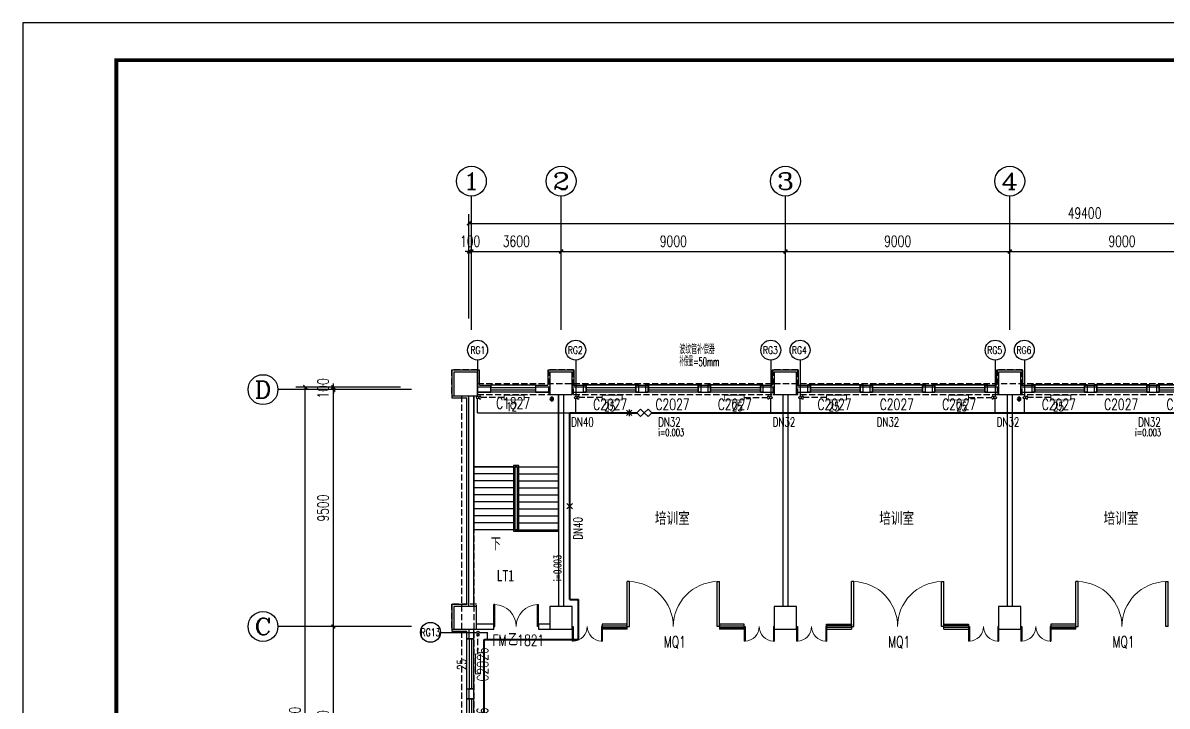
# Model space of a CAD drawing. Extents: x -37230 to 424755, y -141014 to 127947.
# Drawn here: x 240070 to 285978, y 31874 to 59273 of the extents above; entities that cross this region are included whole.
import ezdxf
from ezdxf.enums import TextEntityAlignment as Align

# ---------------------------------------------------------------- set-up
doc = ezdxf.new("R2010")
doc.units = 0
doc.header["$LTSCALE"] = 1000
doc.header["$MEASUREMENT"] = 0
doc.linetypes.add('DASH', pattern=[0.35, 0.25, -0.1])
for name, color, linetype in [('AXIS', 3, 'Continuous'), ('AXIS_TEXT', 7, 'Continuous'), ('COLUMN', 8, 'Continuous'), ('DIM-暖供水', 3, 'Continuous'), ('DIM_SYMB', 3, 'Continuous'), ('PIPE-暖供支管', 4, 'Continuous'), ('PIPE-暖回支管', 4, 'DASH'), ('S_GROUND(给排水)', 143, 'Continuous'), ('S_SURFACE(面层)', 62, 'Continuous'), ('SURFACE', 5, 'Continuous'), ('TH-散热器', 4, 'Continuous'), ('TH_TEXT', 7, 'Continuous'), ('TWT_TITLE', 7, 'Continuous'), ('VALVE-暖供水', 7, 'Continuous'), ('WINDOW_TEXT', 8, 'Continuous'), ('暖通底图', 8, 'Continuous'), ('设备以及附件层', 7, 'Continuous')]:
    doc.layers.add(name, color=color, linetype=linetype)
doc.layers.add('PIPE-暖供水', color=1, linetype='Continuous', lineweight=40)
doc.styles.add('-宋体', font='', dxfattribs={"width": 0.75})
doc.styles.add('_TCH_AXIS', font='COMPLEX', dxfattribs={"bigfont": 'GBCBIG'})
doc.styles.add('_TCH_DIM', font='SIMPLEX', dxfattribs={"bigfont": 'GBCBIG'})
doc.styles.add('_TCH_DIM_T3', font='SIMPLEX', dxfattribs={"width": 0.705882, "bigfont": 'GBCBIG'})
doc.styles.add('_TCH_WINDOW', font='SIMPLEX', dxfattribs={"height": 3.5, "bigfont": 'GBCBIG'})
doc.styles.add('_THVAC_DIM', font='SIMPLEX', dxfattribs={"width": 0.8, "height": 3.5, "bigfont": 'HZTXT'})
doc.styles.add('_THVAC_SERIAL', font='COMPLEX', dxfattribs={"width": 0.8, "height": 3.5, "bigfont": 'HZTXT'})
doc.styles.add('COMPLEX', font='COMPLEX')
doc.styles.add('DIM_FONT', font='SIMPLEX', dxfattribs={"width": 0.7, "bigfont": 'GBCBIG'})
doc.styles.get('-宋体').set_extended_font_data('SimSun')
doc.dimstyles.new('_TCH_ARCH&&150', dxfattribs={"dimscale": 1.5, "dimtxt": 350, "dimasz": 100, "dimexe": 250, "dimexo": 300, "dimgap": 100, "dimtad": 1, "dimdec": 0, "dimzin": 0, "dimdsep": 46, "dimtxsty": 'DIM_FONT', "dimblk": 'ARCHTICK', "dimcen": 0.09, "dimclrt": 7, "dimazin": 2, "dimtfac": 1, "dimtdec": 0, "dimtix": 1, "dimtmove": 2, "dimatfit": 3, "dimfxl": 0, "dimtolj": 1, "dimtzin": 0, "dimarcsym": 0})

# ---------------------------------------------------------------- blocks, each defined once
blk = doc.blocks.new('DSAAAAAAAAAAAHHHHHHHHHHDSAAAAAACCE')
at = {"layer": 'S_SURFACE(面层)', "linetype": 'DASH'}
for p, q in [((67441, 162939), (66391, 162939)), ((66391, 162939), (66391, 161889)), ((67441, 161889), (67441, 162939)), ((71291, 162939), (70291, 162939)), ((70291, 162939), (70291, 161939)), ((71291, 161939), (71291, 162939)), ((80291, 162939), (79291, 162939)), ((79291, 162939), (79291, 161939)), ((80291, 161939), (80291, 162939)), ((89291, 162939), (88291, 162939)), ((88291, 162939), (88291, 161939)), ((89291, 161939), (89291, 162939)), ((66391, 161889), (67441, 161889)), ((70291, 161939), (71291, 161939)), ((79291, 161939), (80291, 161939)), ((88291, 161939), (89291, 161939)), ((67391, 153539), (66391, 153539)), ((66391, 153539), (66391, 152539)), ((67391, 152539), (67391, 153539)), ((66391, 152539), (67391, 152539))]:
    blk.add_line(p, q, dxfattribs=at)
blk = doc.blocks.new('geipaishuiguan')
at = {"layer": 'S_GROUND(给排水)'}
for p, q in [((-50313, 82116), (-50313, 81971)), ((-50275, 82043), (-50313, 82043)), ((-50275, 82116), (-50275, 81971))]:
    blk.add_line(p, q, dxfattribs=at)
for radius in [75, 50]:
    blk.add_circle((-50294, 82043), radius, dxfattribs=at)
blk = doc.blocks.new('gouzaozhuyi')
at = {"layer": 'COLUMN'}
blk.add_lwpolyline([(-113223, -21566), (-113223, -21866), (-113323, -21866), (-113323, -21566), (-113223, -21566)], dxfattribs=at)
blk = doc.blocks.new('_ArchTick')
at = {"color": 0, "linetype": 'ByBlock', "const_width": 0.4}
blk.add_lwpolyline([(-0.5, -0.5), (0.5, 0.5)], dxfattribs=at)
blk = doc.blocks.new('*D68')
at = {"layer": 'AXIS', "color": 0, "lineweight": -2}
for p, q in [((64341, 44665), (61278, 44665)), ((64341, 44565), (61278, 44565)), ((61653, 44665), (61653, 44815)), ((61653, 44565), (61653, 44665)), ((61653, 44565), (61653, 44415))]:
    blk.add_line(p, q, dxfattribs=at)
at = {"layer": 'Defpoints', "color": 0}
for p in [(61653, 44665), (64791, 44665), (64791, 44565)]:
    blk.add_point(p, dxfattribs=at)
at = {"layer": 'AXIS', "color": 0, "lineweight": -2, "xscale": 150, "yscale": 150, "zscale": 150}
for p, rotation in [((61653, 44665), 270), ((61653, 44565), 90)]:
    blk.add_blockref('_ArchTick', p, dxfattribs=dict(at, rotation=rotation))
at = {"layer": 'AXIS', "color": 7, "insert": (61240, 44615), "char_height": 446.2, "attachment_point": 5, "rotation": 90, "style": '_TCH_DIM_T3'}
blk.add_mtext('\\A1;100', dxfattribs=at)
blk = doc.blocks.new('*D69')
at = {"layer": 'AXIS', "color": 0, "lineweight": -2}
for p, q in [((64341, 44565), (61278, 44565)), ((61653, 35065), (61653, 44565)), ((64341, 35065), (61278, 35065))]:
    blk.add_line(p, q, dxfattribs=at)
at = {"layer": 'Defpoints', "color": 0}
for p in [(61653, 44565), (64791, 44565), (64791, 35065)]:
    blk.add_point(p, dxfattribs=at)
at = {"layer": 'AXIS', "color": 0, "lineweight": -2, "xscale": 150, "yscale": 150, "zscale": 150}
for p, rotation in [((61653, 44565), 90), ((61653, 35065), 270)]:
    blk.add_blockref('_ArchTick', p, dxfattribs=dict(at, rotation=rotation))
at = {"layer": 'AXIS', "color": 7, "insert": (61240, 39815), "char_height": 446.2, "attachment_point": 5, "rotation": 90, "style": '_TCH_DIM_T3'}
blk.add_mtext('\\A1;9500', dxfattribs=at)
blk = doc.blocks.new('*D70')
at = {"layer": 'AXIS', "color": 0, "lineweight": -2}
for p, q in [((64341, 35065), (61278, 35065)), ((61653, 27265), (61653, 35065)), ((64341, 27265), (61278, 27265))]:
    blk.add_line(p, q, dxfattribs=at)
at = {"layer": 'Defpoints', "color": 0}
for p in [(61653, 35065), (64791, 35065), (64791, 27265)]:
    blk.add_point(p, dxfattribs=at)
at = {"layer": 'AXIS', "color": 0, "lineweight": -2, "xscale": 150, "yscale": 150, "zscale": 150}
for p, rotation in [((61653, 35065), 90), ((61653, 27265), 270)]:
    blk.add_blockref('_ArchTick', p, dxfattribs=dict(at, rotation=rotation))
at = {"layer": 'AXIS', "color": 7, "insert": (61240, 31165), "char_height": 446.2, "attachment_point": 5, "rotation": 90, "style": '_TCH_DIM_T3'}
blk.add_mtext('\\A1;7800', dxfattribs=at)
blk = doc.blocks.new('*D73')
at = {"layer": 'AXIS', "color": 0, "lineweight": -2}
for p, q in [((64341, 44665), (60149, 44665)), ((60524, 17665), (60524, 44665)), ((64341, 17665), (60149, 17665))]:
    blk.add_line(p, q, dxfattribs=at)
at = {"layer": 'Defpoints', "color": 0}
for p in [(60524, 44665), (64791, 44665), (64791, 17665)]:
    blk.add_point(p, dxfattribs=at)
at = {"layer": 'AXIS', "color": 0, "lineweight": -2, "xscale": 150, "yscale": 150, "zscale": 150}
for p, rotation in [((60524, 44665), 90), ((60524, 17665), 270)]:
    blk.add_blockref('_ArchTick', p, dxfattribs=dict(at, rotation=rotation))
at = {"layer": 'AXIS', "color": 7, "insert": (60111, 31165), "char_height": 446.2, "attachment_point": 5, "rotation": 90, "style": '_TCH_DIM_T3'}
blk.add_mtext('\\A1;27000', dxfattribs=at)
blk = doc.blocks.new('*D84')
at = {"layer": 'AXIS', "color": 0, "lineweight": -2}
for p, q in [((67091, 50104), (66941, 50104)), ((67091, 47415), (67091, 50479)), ((67091, 50104), (67191, 50104)), ((67191, 47415), (67191, 50479)), ((67191, 50104), (67341, 50104))]:
    blk.add_line(p, q, dxfattribs=at)
at = {"layer": 'Defpoints', "color": 0}
for p in [(67191, 50104), (67091, 46965), (67191, 46965)]:
    blk.add_point(p, dxfattribs=at)
at = {"layer": 'AXIS', "color": 0, "lineweight": -2, "xscale": 150, "yscale": 150, "zscale": 150}
blk.add_blockref('_ArchTick', (67091, 50104), dxfattribs=at)
at = {"layer": 'AXIS', "color": 0, "lineweight": -2, "xscale": 150, "yscale": 150, "zscale": 150, "rotation": 180}
blk.add_blockref('_ArchTick', (67191, 50104), dxfattribs=at)
at = {"layer": 'AXIS', "color": 7, "insert": (67141, 50516), "char_height": 446.2, "attachment_point": 5, "style": '_TCH_DIM_T3'}
blk.add_mtext('\\A1;100', dxfattribs=at)
blk = doc.blocks.new('*D85')
at = {"layer": 'AXIS', "color": 0, "lineweight": -2}
for p, q in [((67191, 47415), (67191, 50479)), ((67191, 50104), (70791, 50104)), ((70791, 47415), (70791, 50479))]:
    blk.add_line(p, q, dxfattribs=at)
at = {"layer": 'Defpoints', "color": 0}
for p in [(70791, 50104), (67191, 46965), (70791, 46965)]:
    blk.add_point(p, dxfattribs=at)
at = {"layer": 'AXIS', "color": 0, "lineweight": -2, "xscale": 150, "yscale": 150, "zscale": 150, "rotation": 180}
blk.add_blockref('_ArchTick', (67191, 50104), dxfattribs=at)
at = {"layer": 'AXIS', "color": 0, "lineweight": -2, "xscale": 150, "yscale": 150, "zscale": 150}
blk.add_blockref('_ArchTick', (70791, 50104), dxfattribs=at)
at = {"layer": 'AXIS', "color": 7, "insert": (68991, 50516), "char_height": 446.2, "attachment_point": 5, "style": '_TCH_DIM_T3'}
blk.add_mtext('\\A1;3600', dxfattribs=at)
blk = doc.blocks.new('*D86')
at = {"layer": 'AXIS', "color": 0, "lineweight": -2}
for p, q in [((70791, 47415), (70791, 50479)), ((70791, 50104), (79791, 50104)), ((79791, 47415), (79791, 50479))]:
    blk.add_line(p, q, dxfattribs=at)
at = {"layer": 'Defpoints', "color": 0}
for p in [(79791, 50104), (70791, 46965), (79791, 46965)]:
    blk.add_point(p, dxfattribs=at)
at = {"layer": 'AXIS', "color": 0, "lineweight": -2, "xscale": 150, "yscale": 150, "zscale": 150, "rotation": 180}
blk.add_blockref('_ArchTick', (70791, 50104), dxfattribs=at)
at = {"layer": 'AXIS', "color": 0, "lineweight": -2, "xscale": 150, "yscale": 150, "zscale": 150}
blk.add_blockref('_ArchTick', (79791, 50104), dxfattribs=at)
at = {"layer": 'AXIS', "color": 7, "insert": (75291, 50516), "char_height": 446.2, "attachment_point": 5, "style": '_TCH_DIM_T3'}
blk.add_mtext('\\A1;9000', dxfattribs=at)
blk = doc.blocks.new('*D87')
at = {"layer": 'AXIS', "color": 0, "lineweight": -2}
for p, q in [((79791, 47415), (79791, 50479)), ((79791, 50104), (88791, 50104)), ((88791, 47415), (88791, 50479))]:
    blk.add_line(p, q, dxfattribs=at)
at = {"layer": 'Defpoints', "color": 0}
for p in [(88791, 50104), (79791, 46965), (88791, 46965)]:
    blk.add_point(p, dxfattribs=at)
at = {"layer": 'AXIS', "color": 0, "lineweight": -2, "xscale": 150, "yscale": 150, "zscale": 150, "rotation": 180}
blk.add_blockref('_ArchTick', (79791, 50104), dxfattribs=at)
at = {"layer": 'AXIS', "color": 0, "lineweight": -2, "xscale": 150, "yscale": 150, "zscale": 150}
blk.add_blockref('_ArchTick', (88791, 50104), dxfattribs=at)
at = {"layer": 'AXIS', "color": 7, "insert": (84291, 50516), "char_height": 446.2, "attachment_point": 5, "style": '_TCH_DIM_T3'}
blk.add_mtext('\\A1;9000', dxfattribs=at)
blk = doc.blocks.new('*D88')
at = {"layer": 'AXIS', "color": 0, "lineweight": -2}
for p, q in [((88791, 47415), (88791, 50479)), ((88791, 50104), (97791, 50104)), ((97791, 47415), (97791, 50479))]:
    blk.add_line(p, q, dxfattribs=at)
at = {"layer": 'Defpoints', "color": 0}
for p in [(97791, 50104), (88791, 46965), (97791, 46965)]:
    blk.add_point(p, dxfattribs=at)
at = {"layer": 'AXIS', "color": 0, "lineweight": -2, "xscale": 150, "yscale": 150, "zscale": 150, "rotation": 180}
blk.add_blockref('_ArchTick', (88791, 50104), dxfattribs=at)
at = {"layer": 'AXIS', "color": 0, "lineweight": -2, "xscale": 150, "yscale": 150, "zscale": 150}
blk.add_blockref('_ArchTick', (97791, 50104), dxfattribs=at)
at = {"layer": 'AXIS', "color": 7, "insert": (93291, 50516), "char_height": 446.2, "attachment_point": 5, "style": '_TCH_DIM_T3'}
blk.add_mtext('\\A1;9000', dxfattribs=at)
blk = doc.blocks.new('*D93')
at = {"layer": 'AXIS', "color": 0, "lineweight": -2}
for p, q in [((67091, 47415), (67091, 51608)), ((116491, 47415), (116491, 51608)), ((67091, 51233), (116491, 51233))]:
    blk.add_line(p, q, dxfattribs=at)
at = {"layer": 'Defpoints', "color": 0}
for p in [(116491, 51233), (67091, 46965), (116491, 46965)]:
    blk.add_point(p, dxfattribs=at)
at = {"layer": 'AXIS', "color": 0, "lineweight": -2, "xscale": 150, "yscale": 150, "zscale": 150, "rotation": 180}
blk.add_blockref('_ArchTick', (67091, 51233), dxfattribs=at)
at = {"layer": 'AXIS', "color": 0, "lineweight": -2, "xscale": 150, "yscale": 150, "zscale": 150}
blk.add_blockref('_ArchTick', (116491, 51233), dxfattribs=at)
at = {"layer": 'AXIS', "color": 7, "insert": (91791, 51645), "char_height": 446.2, "attachment_point": 5, "style": '_TCH_DIM_T3'}
blk.add_mtext('\\A1;49400', dxfattribs=at)
blk = doc.blocks.new('我')
at = {"layer": 'TWT_TITLE'}
blk.add_lwpolyline([(-144001, -68537), (-54901, -68537), (-54901, -5537), (-144001, -5537)], close=True, dxfattribs=at)
at = {"layer": 'TWT_TITLE', "const_width": 150}
blk.add_lwpolyline([(-140251, -67037), (-56401, -67037), (-56401, -7037), (-140251, -7037)], close=True, dxfattribs=at)
blk = doc.blocks.new('_AXISO')
blk.add_circle((0, 0), 0.5)
at = {"layer": 'AXIS_TEXT', "style": 'COMPLEX', "width": 1.041667}
blk.add_attdef('A', text='', height=0.56, dxfattribs=at).set_placement((-0.25, -0.28), (0.25, -0.28), align=Align.FIT)
blk = doc.blocks.new('$DorLib2D$00000002')
for p, q in [((-0.5, 0), (-0.5, 0.4875)), ((-0.475, 0.4875), (-0.5, 0.4875)), ((-0.475, 0), (-0.475, 0.4875)), ((0.475, 0), (0.475, 0.4875)), ((0.475, 0.4875), (0.5, 0.4875)), ((0.5, 0), (0.5, 0.4875)), ((-0.5, 0), (-0.475, 0)), ((0.5, 0), (0.475, 0))]:
    blk.add_line(p, q)
at = {"lineweight": 13}
for centre, start, end in [((-0.4875, 0), 0, 88.53072), ((0.4875, 0), 91.46928, 180)]:
    blk.add_arc(centre, 0.4875, start, end, dxfattribs=at)
blk = doc.blocks.new('$WINLIB2D$00000001')
at = {"color": 0}
for points in [[(-0.5, 0.5), (-0.5, -0.5)], [(-0.5, 0.5), (0.5, 0.5)], [(0.5, -0.5), (0.5, 0.5)], [(0.5, 0.167), (-0.5, 0.167)], [(0.5, -0.167), (-0.5, -0.167)], [(-0.5, -0.5), (0.5, -0.5)]]:
    blk.add_lwpolyline(points, dxfattribs=at)
blk = doc.blocks.new('_FZH')
blk.add_lwpolyline([(-0.5, -0.5), (0.5, -0.5), (0.5, 0.5), (-0.5, 0.5)], close=True)
blk = doc.blocks.new('$VALVE$00000780')
at = {"layer": '设备以及附件层'}
for points in [[(-37, -37), (37, 37)], [(37, -37), (-37, 37)], [(0, 45), (0, -45)]]:
    blk.add_lwpolyline(points, dxfattribs=at)
blk = doc.blocks.new('$VALVE$00000440')
for points in [[(-75, -75), (0, 0), (-75, 75), (-150, 0)], [(75, -75), (150, 0), (75, 75), (0, 0)]]:
    blk.add_lwpolyline(points, close=True)
for p in [(-150, 0), (150, 0)]:
    blk.add_point(p)
blk = doc.blocks.new('i')
at = {"layer": 'AXIS'}
for p1, p2, distance, picture, middle in [((67091.4, 46965.2), (116491.4, 46965.2), 4267.7, '*D93', (91791.4, 51645.4)), ((67091.4, 46965.2), (67191.4, 46965.2), 3138.6, '*D84', (67141.4, 50516.3)), ((67191.4, 46965.2), (70791.4, 46965.2), 3138.6, '*D85', (68991.4, 50516.3)), ((70791.4, 46965.2), (79791.4, 46965.2), 3138.6, '*D86', (75291.4, 50516.3)), ((79791.4, 46965.2), (88791.4, 46965.2), 3138.6, '*D87', (84291.4, 50516.3)), ((88791.4, 46965.2), (97791.4, 46965.2), 3138.6, '*D88', (93291.4, 50516.3)), ((64791.4, 44565.2), (64791.4, 44665.2), 3138.6, '*D68', (61240.3, 44615.2)), ((64791.4, 17665.2), (64791.4, 44665.2), 4267.7, '*D73', (60111.2, 31165.2)), ((64791.4, 35065.2), (64791.4, 44565.2), 3138.6, '*D69', (61240.3, 39815.2)), ((64791.4, 27265.2), (64791.4, 35065.2), 3138.6, '*D70', (61240.3, 31165.2))]:
    dim = blk.add_aligned_dim(p1=p1, p2=p2, distance=distance, dimstyle='_TCH_ARCH&&150', dxfattribs=at)
    dim.commit()
    dim.dimension.update_dxf_attribs({"geometry": picture, "text_midpoint": middle})

msp = doc.modelspace()

# ---------------------------------------------------------------- linework, layer by layer
at = {"color": 3}
for p, q in [((258313.8, 45750.3), (258313.8, 44297.2, 750)), ((262250.3, 45750.3), (262250.3, 44297.2, 750)), ((270077.4, 45750.3), (270077.4, 44297.2, 750)), ((271250.3, 45750.3), (271250.3, 44297.2, 750)), ((279077.4, 45750.3), (279077.4, 44297.2, 750)), ((280250.3, 45750.3), (280250.3, 44297.2, 750)), ((256824.2, 34832.1), (258277.3, 34832.1, 750))]:
    msp.add_line(p, q, dxfattribs=at)
at = {"layer": 'AXIS'}
for p, q in [((258063.8, 46965.2), (258063.8, 52325.2)), ((261663.8, 46965.2), (261663.8, 52325.2)), ((270663.8, 46965.2), (270663.8, 52325.2)), ((279663.8, 46965.2), (279663.8, 52325.2)), ((255663.8, 44565.2), (250303.8, 44565.2)), ((255663.8, 35065.2), (250303.8, 35065.2))]:
    msp.add_line(p, q, dxfattribs=at)
at = {"layer": 'DIM-暖供水'}
for points in [[(266781.5, 42594.8, 0, 0, 0), (265481.5, 42594.8, 53.3, 0, 0), (265281.5, 42594.8, 0, 0, 0)], [(285915.1, 42594.8, 0, 0, 0), (284615.1, 42594.8, 53.3, 0, 0), (284415.1, 42594.8, 0, 0, 0)], [(261775.5, 38110.5, 0, 0, 0), (261775.5, 36810.5, 53.3, 0, 0), (261775.5, 36610.5, 0, 0, 0)]]:
    msp.add_lwpolyline(points, format="xyseb", dxfattribs=at)
for centre in [(258313.8, 46150.3), (262250.3, 46150.3), (270077.4, 46150.3), (271250.3, 46150.3), (279077.4, 46150.3), (280250.3, 46150.3), (256424.2, 34832.1)]:
    msp.add_circle(centre, 400, dxfattribs=at)
at = {"layer": 'DIM_SYMB', "color": 8}
msp.add_lwpolyline([(258988.8, 38805.2, 0, 0, 0), (258988.8, 42965.2, 0, 0, 0), (260738.8, 42965.2, 0, 0, 0), (260738.8, 39535.2, 120, 0, 0), (260738.8, 39085.2, 0, 0, 0)], format="xyseb", dxfattribs=at)
at = {"layer": 'PIPE-暖供支管', "linetype": 'Continuous'}
for p, q in [((258313.8, 43634.9), (258313.8, 44197.2)), ((262250.3, 43634.9), (262250.3, 44197.2)), ((270077.4, 43634.9), (270077.4, 44197.2)), ((271250.3, 43634.9), (271250.3, 44197.2)), ((279077.4, 43634.9), (279077.4, 44197.2)), ((280250.3, 43634.9), (280250.3, 44197.2)), ((258313.8, 43634.9), (262011, 43634.9)), ((258377.3, 34832.1), (258713, 34832.1)), ((258713, 34541.2), (258713, 34832.1))]:
    msp.add_line(p, q, dxfattribs=at)
for centre in [(258313.8, 44247.2), (262250.3, 44247.2), (270077.4, 44247.2), (271250.3, 44247.2), (279077.4, 44247.2), (280250.3, 44247.2), (258327.3, 34832.1)]:
    msp.add_circle(centre, 50, dxfattribs=at)
at = {"layer": 'PIPE-暖供水', "linetype": 'Continuous'}
for p, q in [((262011, 36153.2), (262011, 43634.9)), ((262011, 43634.9), (262250.3, 43634.9)), ((262250.3, 43634.9), (264700.6, 43634.9)), ((265300.6, 43634.9), (270077.4, 43634.9)), ((270077.4, 43634.9), (271250.3, 43634.9)), ((271250.3, 43634.9), (279077.4, 43634.9)), ((279077.4, 43634.9), (280250.3, 43634.9)), ((280250.3, 43634.9), (288077.4, 43634.9)), ((262011, 36153.2), (262364.4, 36153.2)), ((262364.4, 34541.2), (262364.4, 36153.2)), ((258571.8, 34541.2), (258713, 34541.2)), ((258571.8, 27498.3), (258571.8, 34541.2)), ((258713, 34541.2), (262364.4, 34541.2))]:
    msp.add_line(p, q, dxfattribs=at)
at = {"layer": 'PIPE-暖回支管', "linetype": 'DASH'}
for p, q in [((259378.5, 44247.2), (258413.8, 44247.2)), ((263315, 44247.2), (262350.3, 44247.2)), ((269012.7, 44247.2), (269977.4, 44247.2)), ((272315, 44247.2), (271350.3, 44247.2)), ((278012.7, 44247.2), (278977.4, 44247.2)), ((281315, 44247.2), (280350.3, 44247.2)), ((258327.3, 33965.2), (258327.3, 34732.1))]:
    msp.add_line(p, q, dxfattribs=at)
for centre, start, end in [((258413.8, 44247.2), 45, 315), ((262350.3, 44247.2), 45, 315), ((269977.4, 44247.2), 225, 135), ((271350.3, 44247.2), 45, 315), ((278977.4, 44247.2), 225, 135), ((280350.3, 44247.2), 45, 315), ((258327.3, 34732.1), 315, 225)]:
    msp.add_arc(centre, 50, start, end, dxfattribs=at)
at = {"layer": 'SURFACE', "color": 8}
for p, q in [((258393.8, 45345.2), (257283.8, 45345.2)), ((257283.8, 45345.2), (257283.8, 44235.2)), ((258393.8, 44745.2), (258393.8, 45345.2)), ((262193.8, 45345.2), (261133.8, 45345.2)), ((261133.8, 45345.2), (261133.8, 44745.2)), ((262193.8, 44745.2), (262193.8, 45345.2)), ((271193.8, 45345.2), (270133.8, 45345.2)), ((270133.8, 45345.2), (270133.8, 44745.2)), ((271193.8, 44745.2), (271193.8, 45345.2)), ((280193.8, 45345.2), (279133.8, 45345.2)), ((279133.8, 45345.2), (279133.8, 44745.2)), ((280193.8, 44745.2), (280193.8, 45345.2)), ((258393.8, 44745.2), (258838.8, 44745.2)), ((258838.8, 44745.2), (258838.8, 44665.2)), ((260638.8, 44745.2), (260638.8, 44665.2)), ((260638.8, 44745.2), (261133.8, 44745.2)), ((262193.8, 44745.2), (262663.8, 44745.2)), ((262663.8, 44745.2), (262663.8, 44665.2)), ((264663.8, 44745.2), (264663.8, 44665.2)), ((264663.8, 44745.2), (265163.8, 44745.2)), ((265163.8, 44745.2), (265163.8, 44665.2)), ((267163.8, 44745.2), (267163.8, 44665.2)), ((267163.8, 44745.2), (267663.8, 44745.2)), ((267663.8, 44745.2), (267663.8, 44665.2)), ((269663.8, 44745.2), (269663.8, 44665.2)), ((269663.8, 44745.2), (270133.8, 44745.2)), ((271193.8, 44745.2), (271663.8, 44745.2)), ((271663.8, 44745.2), (271663.8, 44665.2)), ((273663.8, 44745.2), (273663.8, 44665.2)), ((273663.8, 44745.2), (274163.8, 44745.2)), ((274163.8, 44745.2), (274163.8, 44665.2)), ((276163.8, 44745.2), (276163.8, 44665.2)), ((276163.8, 44745.2), (276663.8, 44745.2)), ((276663.8, 44745.2), (276663.8, 44665.2)), ((278663.8, 44745.2), (278663.8, 44665.2)), ((278663.8, 44745.2), (279133.8, 44745.2)), ((280193.8, 44745.2), (280663.8, 44745.2)), ((280663.8, 44745.2), (280663.8, 44665.2)), ((282663.8, 44745.2), (282663.8, 44665.2)), ((282663.8, 44745.2), (283163.8, 44745.2)), ((283163.8, 44745.2), (283163.8, 44665.2)), ((285163.8, 44745.2), (285163.8, 44665.2)), ((285163.8, 44745.2), (285663.8, 44745.2)), ((285663.8, 44745.2), (285663.8, 44665.2)), ((257283.8, 44235.2), (257883.8, 44235.2)), ((257883.8, 35945.2), (257883.8, 44235.2)), ((257883.8, 35945.2), (257283.8, 35945.2)), ((257283.8, 35945.2), (257283.8, 34885.2)), ((257283.8, 34885.2), (257883.8, 34885.2)), ((257883.8, 34565.2), (257883.8, 34885.2)), ((257883.8, 34565.2), (257963.8, 34565.2)), ((257883.8, 32565.2), (257963.8, 32565.2)), ((257883.8, 32165.2), (257883.8, 32565.2)), ((257883.8, 32165.2), (257963.8, 32165.2))]:
    msp.add_line(p, q, dxfattribs=at)
at = {"layer": 'TH-散热器', "color": 3, "const_width": 35}
for points in [[(260178.5, 44347.2), (259378.5, 44347.2), (259378.5, 44147.2), (260178.5, 44147.2)], [(264115, 44347.2), (263315, 44347.2), (263315, 44147.2), (264115, 44147.2)], [(268212.7, 44147.2), (269012.7, 44147.2), (269012.7, 44347.2), (268212.7, 44347.2)], [(273115, 44347.2), (272315, 44347.2), (272315, 44147.2), (273115, 44147.2)], [(277212.7, 44147.2), (278012.7, 44147.2), (278012.7, 44347.2), (277212.7, 44347.2)], [(282115, 44347.2), (281315, 44347.2), (281315, 44147.2), (282115, 44147.2)], [(258427.3, 33165.2), (258427.3, 33965.2), (258227.3, 33965.2), (258227.3, 33165.2)]]:
    msp.add_lwpolyline(points, close=True, dxfattribs=at)
at = {"layer": '暖通底图', "color": 8, "linetype": 'DASH'}
for p, q in [((258313.8, 44815.2), (307013.8, 44815.2)), ((257663.8, 44315.2), (257663.8, 18015.2)), ((258163.8, 44315.2), (258163.8, 18015.2)), ((258313.8, 44365.2), (307013.8, 44365.2))]:
    msp.add_line(p, q, dxfattribs=at)
at = {"layer": '暖通底图', "color": 8}
for p, q in [((258838.8, 44665.2), (258313.8, 44665.2)), ((258838.8, 44465.2), (258838.8, 44665.2)), ((261213.8, 44665.2), (260638.8, 44665.2)), ((260638.8, 44665.2), (260638.8, 44465.2)), ((262663.8, 44665.2), (262113.8, 44665.2)), ((262663.8, 44765.2), (264663.8, 44765.2)), ((262663.8, 44465.2), (262663.8, 44665.2)), ((265163.8, 44665.2), (264663.8, 44665.2)), ((264663.8, 44665.2), (264663.8, 44465.2)), ((265163.8, 44765.2), (267163.8, 44765.2)), ((265163.8, 44465.2), (265163.8, 44665.2)), ((267663.8, 44665.2), (267163.8, 44665.2)), ((267163.8, 44665.2), (267163.8, 44465.2)), ((267663.8, 44765.2), (269663.8, 44765.2)), ((267663.8, 44465.2), (267663.8, 44665.2)), ((270213.8, 44665.2), (269663.8, 44665.2)), ((269663.8, 44665.2), (269663.8, 44465.2)), ((271663.8, 44665.2), (271113.8, 44665.2)), ((271663.8, 44765.2), (273663.8, 44765.2)), ((271663.8, 44465.2), (271663.8, 44665.2)), ((274163.8, 44665.2), (273663.8, 44665.2)), ((273663.8, 44665.2), (273663.8, 44465.2)), ((274163.8, 44765.2), (276163.8, 44765.2)), ((274163.8, 44465.2), (274163.8, 44665.2)), ((276663.8, 44665.2), (276163.8, 44665.2)), ((276163.8, 44665.2), (276163.8, 44465.2)), ((276663.8, 44765.2), (278663.8, 44765.2)), ((276663.8, 44465.2), (276663.8, 44665.2)), ((279213.8, 44665.2), (278663.8, 44665.2)), ((278663.8, 44665.2), (278663.8, 44465.2)), ((280663.8, 44665.2), (280113.8, 44665.2)), ((280663.8, 44765.2), (282663.8, 44765.2)), ((280663.8, 44465.2), (280663.8, 44665.2)), ((283163.8, 44665.2), (282663.8, 44665.2)), ((282663.8, 44665.2), (282663.8, 44465.2)), ((283163.8, 44765.2), (285163.8, 44765.2)), ((283163.8, 44465.2), (283163.8, 44665.2)), ((285663.8, 44665.2), (285163.8, 44665.2)), ((285163.8, 44665.2), (285163.8, 44465.2)), ((285663.8, 44765.2), (287663.8, 44765.2)), ((285663.8, 44465.2), (285663.8, 44665.2)), ((257963.8, 35865.2), (257963.8, 44315.2)), ((258163.8, 44315.2), (258163.8, 41465.2)), ((258163.8, 35865.2), (258163.8, 44315.2)), ((258313.8, 44465.2), (258838.8, 44465.2)), ((261213.8, 44465.2), (258313.8, 44465.2)), ((260638.8, 44465.2), (261213.8, 44465.2)), ((261563.8, 44365.2), (261563.8, 35865.2)), ((261563.8, 41465.2), (261563.8, 44365.2)), ((261763.8, 44365.2), (261763.8, 35865.2)), ((262113.8, 44465.2), (262663.8, 44465.2)), ((264663.8, 44465.2), (265163.8, 44465.2)), ((267163.8, 44465.2), (267663.8, 44465.2)), ((269663.8, 44465.2), (270213.8, 44465.2)), ((270563.8, 44365.2), (270563.8, 35865.2)), ((270763.8, 44365.2), (270763.8, 35865.2)), ((271113.8, 44465.2), (271663.8, 44465.2)), ((273663.8, 44465.2), (274163.8, 44465.2)), ((276163.8, 44465.2), (276663.8, 44465.2)), ((278663.8, 44465.2), (279213.8, 44465.2)), ((279563.8, 44365.2), (279563.8, 35865.2)), ((279763.8, 44365.2), (279763.8, 35865.2)), ((280113.8, 44465.2), (280663.8, 44465.2)), ((282663.8, 44465.2), (283163.8, 44465.2)), ((285163.8, 44465.2), (285663.8, 44465.2)), ((258163.8, 41465.2), (258163.8, 38945.2)), ((259753.8, 41465.2), (258163.8, 41465.2)), ((258163.8, 41465.2), (259753.8, 41465.2)), ((259973.8, 41525.2), (259753.8, 41525.2)), ((259753.8, 41525.2), (259753.8, 38885.2)), ((259813.8, 41465.2), (259813.8, 38945.2)), ((259913.8, 41465.2), (259813.8, 41465.2)), ((259813.8, 41465.2), (259813.8, 38945.2)), ((259813.8, 41465.2), (259913.8, 41465.2)), ((259913.8, 38945.2), (259913.8, 41465.2)), ((259913.8, 38945.2), (259913.8, 41465.2)), ((259973.8, 38945.2), (259973.8, 41525.2)), ((259973.8, 41465.2), (261563.8, 41465.2)), ((259973.8, 41465.2), (261563.8, 41465.2)), ((261563.8, 38945.2), (261563.8, 41465.2)), ((259753.8, 41185.2), (258163.8, 41185.2)), ((259753.8, 40905.2), (258163.8, 40905.2)), ((259973.8, 41185.2), (261563.8, 41185.2)), ((259973.8, 40905.2), (261563.8, 40905.2)), ((259753.8, 40625.2), (258163.8, 40625.2)), ((259973.8, 40625.2), (261563.8, 40625.2)), ((259753.8, 40345.2), (258163.8, 40345.2)), ((259753.8, 40065.2), (258163.8, 40065.2)), ((259973.8, 40345.2), (261563.8, 40345.2)), ((259973.8, 40065.2), (261563.8, 40065.2)), ((259753.8, 39785.2), (258163.8, 39785.2)), ((259753.8, 39505.2), (258163.8, 39505.2)), ((259973.8, 39785.2), (261563.8, 39785.2)), ((259973.8, 39505.2), (261563.8, 39505.2)), ((259753.8, 39225.2), (258163.8, 39225.2)), ((259973.8, 39225.2), (261563.8, 39225.2)), ((259753.8, 38945.2), (258163.8, 38945.2)), ((259753.8, 38885.2), (261563.8, 38885.2)), ((259813.8, 38945.2), (261563.8, 38945.2)), ((259913.8, 38945.2), (259813.8, 38945.2)), ((259913.8, 38945.2), (259973.8, 38945.2)), ((259913.8, 38945.2), (259973.8, 38945.2)), ((259973.8, 38945.2), (261563.8, 38945.2)), ((261563.8, 38945.2), (261563.8, 38885.2)), ((257963.8, 34965.2), (257963.8, 34565.2)), ((258163.8, 34565.2), (258163.8, 34965.2)), ((258963.8, 35165.2), (258263.8, 35165.2)), ((258263.8, 34965.2), (258963.8, 34965.2)), ((258963.8, 34965.2), (258963.8, 35165.2)), ((261213.8, 35165.2), (260763.8, 35165.2)), ((260763.8, 35165.2), (260763.8, 34965.2)), ((260763.8, 34965.2), (261213.8, 34965.2)), ((257963.8, 34565.2), (258163.8, 34565.2)), ((258163.8, 32565.2), (257963.8, 32565.2)), ((257963.8, 32565.2), (257963.8, 32165.2)), ((257963.8, 32165.2), (258163.8, 32165.2)), ((258163.8, 32165.2), (258163.8, 32565.2))]:
    msp.add_line(p, q, dxfattribs=at)

# ---------------------------------------------------------------- block references
for name, p in [('我', (384071.6, 64809.9)), ('i', (190875.5, 0.7))]:
    msp.add_blockref(name, p)
at = {"layer": 'AXIS'}
ref = msp.add_blockref('_AXISO', (258063.8, 52925.2), dxfattribs=dict(at, xscale=1200, yscale=1200, zscale=1200))
ref.add_attrib('A', '1', dxfattribs={"layer": 'AXIS_TEXT', "height": 678.8, "style": '_TCH_AXIS', "width": 2.333333}).set_placement((257724.4, 52585.8), (258403.2, 52585.8), align=Align.FIT)
ref = msp.add_blockref('_AXISO', (261663.8, 52925.2), dxfattribs=dict(at, xscale=1200, yscale=1200, zscale=1200))
ref.add_attrib('A', '2', dxfattribs={"layer": 'AXIS_TEXT', "height": 678.8, "style": '_TCH_AXIS', "width": 1.5}).set_placement((261324.4, 52585.8), (262003.2, 52585.8), align=Align.FIT)
ref = msp.add_blockref('_AXISO', (270663.8, 52925.2), dxfattribs=dict(at, xscale=1200, yscale=1200, zscale=1200))
ref.add_attrib('A', '3', dxfattribs={"layer": 'AXIS_TEXT', "height": 678.8, "style": '_TCH_AXIS', "width": 1.5}).set_placement((270324.4, 52585.8), (271003.2, 52585.8), align=Align.FIT)
ref = msp.add_blockref('_AXISO', (279663.8, 52925.2), dxfattribs=dict(at, xscale=1200, yscale=1200, zscale=1200))
ref.add_attrib('A', '4', dxfattribs={"layer": 'AXIS_TEXT', "height": 678.8, "style": '_TCH_AXIS', "width": 1.3125}).set_placement((279324.4, 52585.8), (280003.2, 52585.8), align=Align.FIT)
ref = msp.add_blockref('_AXISO', (249703.8, 44565.2), dxfattribs=dict(at, xscale=1200, yscale=1200, zscale=1200))
ref.add_attrib('A', 'D', dxfattribs={"layer": 'AXIS_TEXT', "height": 678.8, "style": '_TCH_AXIS', "width": 1.235294}).set_placement((249364.4, 44225.8), (250043.3, 44225.8), align=Align.FIT)
ref = msp.add_blockref('_AXISO', (249703.8, 35065.2), dxfattribs=dict(at, xscale=1200, yscale=1200, zscale=1200))
ref.add_attrib('A', 'C', dxfattribs={"layer": 'AXIS_TEXT', "height": 678.8, "style": '_TCH_AXIS', "width": 1.4}).set_placement((249364.4, 34725.8), (250043.3, 34725.8), align=Align.FIT)
at = {"layer": 'VALVE-暖供水', "rotation": 359.9999999999999}
for name, p, xscale, yscale, zscale in [('$VALVE$00000780', (264395.3, 43634.9), 3, 3, 3), ('$VALVE$00000440', (265000.6, 43634.9), 2, 2, 2), ('$VALVE$00000780', (262011, 39894), 3, 3, 3)]:
    msp.add_blockref(name, p, dxfattribs=dict(at, xscale=xscale, yscale=yscale, zscale=zscale))
at = {"layer": '暖通底图', "color": 8}
for name, p in [('DSAAAAAAAAAAAHHHHHHHHHHDSAAAAAACCE', (190872.4, -117573.7)), ('gouzaozhuyi', (375887.3, 66331.1)), ('gouzaozhuyi', (377987.3, 66331.1)), ('gouzaozhuyi', (378387.3, 66331.1)), ('gouzaozhuyi', (380487.3, 66331.1)), ('gouzaozhuyi', (380887.3, 66331.1)), ('gouzaozhuyi', (382987.3, 66331.1)), ('gouzaozhuyi', (384887.3, 66331.1)), ('gouzaozhuyi', (386987.3, 66331.1)), ('gouzaozhuyi', (387387.3, 66331.1)), ('gouzaozhuyi', (389487.3, 66331.1)), ('gouzaozhuyi', (389887.3, 66331.1)), ('gouzaozhuyi', (391987.3, 66331.1)), ('gouzaozhuyi', (393887.3, 66331.1)), ('gouzaozhuyi', (395987.3, 66331.1)), ('gouzaozhuyi', (396387.3, 66331.1)), ('gouzaozhuyi', (398487.3, 66331.1)), ('gouzaozhuyi', (398887.3, 66331.1))]:
    msp.add_blockref(name, p, dxfattribs=at)
for p, xscale, yscale, zscale, rotation in [((257838.8, 44790.2), 950.0000000000146, 949.9999999979336, 949.9999999979336, 90.00000000002984), ((261663.8, 44815.2), 899.9999999993233, 899.9999999953434, 899.9999999953434, 90.00000000009078), ((270663.8, 44815.2), 899.9999999993233, 899.9999999953434, 899.9999999953434, 90.00000000009264), ((279663.8, 44815.2), 899.9999999993233, 899.9999999953434, 899.9999999953434, 90.00000000009264), ((257813.8, 35415.2), 900.0000000006839, 899.9999999970023, 899.9999999970023, 90.0000000000704), ((261663.8, 35415.2), 900, 900, 900, 90), ((270663.8, 35415.2), 900, 900, 900, 90), ((279663.8, 35415.2), 900, 900, 900, 90)]:
    msp.add_blockref('_FZH', p, dxfattribs=dict(at, xscale=xscale, yscale=yscale, zscale=zscale, rotation=rotation))
ref = msp.add_blockref('$WINLIB2D$00000001', (259738.8, 44605.2), dxfattribs=dict(at, xscale=-1800, yscale=280, zscale=280))
ref.add_attrib('A', 'C1827', (259056.3, 43798.5), dxfattribs={"layer": 'WINDOW_TEXT', "color": 8, "height": 446.25, "style": '_TCH_WINDOW', "width": 0.705882})
ref = msp.add_blockref('$WINLIB2D$00000001', (263663.8, 44605.2), dxfattribs=dict(at, xscale=-2000, yscale=280, zscale=280))
ref.add_attrib('A', 'C2027', (262951.3, 43751.3), dxfattribs={"layer": 'WINDOW_TEXT', "color": 8, "height": 446.25, "style": '_TCH_WINDOW', "width": 0.705882})
ref = msp.add_blockref('$WINLIB2D$00000001', (266163.8, 44605.2), dxfattribs=dict(at, xscale=-2000, yscale=280, zscale=280))
ref.add_attrib('A', 'C2027', (265451.3, 43751.3), dxfattribs={"layer": 'WINDOW_TEXT', "color": 8, "height": 446.25, "style": '_TCH_WINDOW', "width": 0.705882})
ref = msp.add_blockref('$WINLIB2D$00000001', (268663.8, 44605.2), dxfattribs=dict(at, xscale=-2000, yscale=280, zscale=280))
ref.add_attrib('A', 'C2027', (267951.3, 43751.3), dxfattribs={"layer": 'WINDOW_TEXT', "color": 8, "height": 446.25, "style": '_TCH_WINDOW', "width": 0.705882})
ref = msp.add_blockref('$WINLIB2D$00000001', (272663.8, 44605.2), dxfattribs=dict(at, xscale=-2000, yscale=280, zscale=280))
ref.add_attrib('A', 'C2027', (271951.3, 43751.3), dxfattribs={"layer": 'WINDOW_TEXT', "color": 8, "height": 446.25, "style": '_TCH_WINDOW', "width": 0.705882})
ref = msp.add_blockref('$WINLIB2D$00000001', (275163.8, 44605.2), dxfattribs=dict(at, xscale=-2000, yscale=280, zscale=280))
ref.add_attrib('A', 'C2027', (274451.3, 43751.3), dxfattribs={"layer": 'WINDOW_TEXT', "color": 8, "height": 446.25, "style": '_TCH_WINDOW', "width": 0.705882})
ref = msp.add_blockref('$WINLIB2D$00000001', (277663.8, 44605.2), dxfattribs=dict(at, xscale=-2000, yscale=280, zscale=280))
ref.add_attrib('A', 'C2027', (276951.3, 43751.3), dxfattribs={"layer": 'WINDOW_TEXT', "color": 8, "height": 446.25, "style": '_TCH_WINDOW', "width": 0.705882})
ref = msp.add_blockref('$WINLIB2D$00000001', (281663.8, 44605.2), dxfattribs=dict(at, xscale=-2000, yscale=280, zscale=280))
ref.add_attrib('A', 'C2027', (280951.3, 43751.3), dxfattribs={"layer": 'WINDOW_TEXT', "color": 8, "height": 446.25, "style": '_TCH_WINDOW', "width": 0.705882})
ref = msp.add_blockref('$WINLIB2D$00000001', (284163.8, 44605.2), dxfattribs=dict(at, xscale=-2000, yscale=280, zscale=280))
ref.add_attrib('A', 'C2027', (283451.3, 43751.3), dxfattribs={"layer": 'WINDOW_TEXT', "color": 8, "height": 446.25, "style": '_TCH_WINDOW', "width": 0.705882})
ref = msp.add_blockref('$WINLIB2D$00000001', (286663.8, 44605.2), dxfattribs=dict(at, xscale=-2000, yscale=280, zscale=280))
ref.add_attrib('A', 'C2027', (285951.3, 43751.3), dxfattribs={"layer": 'WINDOW_TEXT', "color": 8, "height": 446.25, "style": '_TCH_WINDOW', "width": 0.705882})
at = {"layer": '暖通底图', "color": 8, "xscale": -1}
for p in [(210994.7, -37853.1), (229744.7, -37853.1)]:
    msp.add_blockref('geipaishuiguan', p, dxfattribs=at)
at = {"layer": '暖通底图', "color": 8}
ref = msp.add_blockref('$DorLib2D$00000002', (266163.8, 35065.2), dxfattribs=dict(at, xscale=3700, yscale=3700, zscale=200))
ref.add_attrib('A', 'MQ1', (265781.3, 34229.6), dxfattribs={"layer": 'WINDOW_TEXT', "color": 8, "height": 446.25, "style": '_TCH_WINDOW', "width": 0.705882})
ref = msp.add_blockref('$DorLib2D$00000002', (275163.8, 35065.2), dxfattribs=dict(at, xscale=-3700, yscale=3700, zscale=200))
ref.add_attrib('A', 'MQ1', (274781.3, 34229.6), dxfattribs={"layer": 'WINDOW_TEXT', "color": 8, "height": 446.25, "style": '_TCH_WINDOW', "width": 0.705882})
ref = msp.add_blockref('$DorLib2D$00000002', (284163.8, 35065.2), dxfattribs=dict(at, xscale=3700, yscale=3700, zscale=200))
ref.add_attrib('A', 'MQ1', (283781.3, 34229.6), dxfattribs={"layer": 'WINDOW_TEXT', "color": 8, "height": 446.25, "style": '_TCH_WINDOW', "width": 0.705882})
at = {"layer": '暖通底图', "color": 8, "zscale": 200}
for name, p, xscale, yscale in [('$DorLib2D$00000002', (259863.8, 35065.2), -1800, 1800), ('$DorLib2D$00000002', (262713.8, 35065.2), 1200, -1200), ('$WINLIB2D$00000001', (263813.8, 35065.2), -1000.000000002387, -200), ('$WINLIB2D$00000001', (268513.8, 35065.2), -1000.000000002387, -200), ('$DorLib2D$00000002', (269613.8, 35065.2), 1200, -1200), ('$DorLib2D$00000002', (271713.8, 35065.2), -1200, -1200), ('$WINLIB2D$00000001', (272813.8, 35065.2), 1000.000000002387, -200), ('$WINLIB2D$00000001', (277513.8, 35065.2), 1000.000000002387, -200), ('$DorLib2D$00000002', (278613.8, 35065.2), -1200, -1200), ('$DorLib2D$00000002', (280713.8, 35065.2), 1200, -1200), ('$WINLIB2D$00000001', (281813.8, 35065.2), -1000.000000002387, -200)]:
    msp.add_blockref(name, p, dxfattribs=dict(at, xscale=xscale, yscale=yscale))
at = {"layer": '暖通底图', "color": 8}
ref = msp.add_blockref('$WINLIB2D$00000001', (258023.8, 33565.2), dxfattribs=dict(at, xscale=2000, yscale=280, zscale=280, rotation=90))
ref.add_attrib('A', 'C2026', (258740.5, 32860.2), dxfattribs={"layer": 'WINDOW_TEXT', "color": 8, "height": 446.25, "rotation": 90, "style": '_TCH_WINDOW', "width": 0.705882})
ref = msp.add_blockref('$WINLIB2D$00000001', (258023.8, 31165.2), dxfattribs=dict(at, xscale=2000, yscale=280, zscale=280, rotation=90))
ref.add_attrib('A', 'C2026', (258733.8, 30460.2), dxfattribs={"layer": 'WINDOW_TEXT', "color": 8, "height": 446.25, "rotation": 90, "style": '_TCH_WINDOW', "width": 0.705882})

# ---------------------------------------------------------------- texts
at = {"layer": 'DIM-暖供水', "color": 7, "style": '_THVAC_DIM', "width": 0.564706}
for p in [(265559.5, 42699.8), (284693.1, 42699.8)]:
    msp.add_text('i=0.003', height=297.5, dxfattribs=at).set_placement(p)
msp.add_text('i=0.003', height=297.5, rotation=90, dxfattribs=at).set_placement((261670.5, 36888.5))
at = {"layer": 'DIM_SYMB', "color": 7, "style": '_TCH_DIM'}
msp.add_text('下', height=506.4, dxfattribs=at).set_placement((258846.4, 38122.7))
at = {"layer": 'TH_TEXT', "color": 3, "style": '_TCH_DIM'}
for s, height, width, p in [('波纹管补偿器', 339.28, 0.7, (266409, 45999.4)), ('补偿量=50mm', 351.75, 0.525, (266409, 45506.9)), ('12', 360, 0.705882, (259463.4, 43698.5)), ('25', 360, 0.705882, (263399.9, 43698.5)), ('25', 360, 0.705882, (268516.3, 43698.5)), ('25', 360, 0.705882, (272399.9, 43698.5)), ('25', 360, 0.705882, (277516.3, 43698.5)), ('25', 360, 0.705882, (281399.9, 43698.5)), ('DN40', 360, 0.705882, (262069.3, 43085.7)), ('DN32', 360, 0.705882, (265557.3, 43085.7)), ('DN32', 360, 0.705882, (270156, 43085.7)), ('DN32', 360, 0.705882, (274324.4, 43085.7)), ('DN32', 360, 0.705882, (279143.5, 43085.7)), ('DN32', 360, 0.705882, (284817.1, 43085.7))]:
    msp.add_text(s, height=height, dxfattribs=dict(at, width=width)).set_placement(p)
at = {"layer": 'TH_TEXT', "style": '_THVAC_SERIAL', "width": 0.752941}
for s, p in [('RG1', (258025.8, 46001.6)), ('RG2', (261935.6, 46001.6)), ('RG3', (269762.7, 46001.6)), ('RG4', (270924.9, 46001.6)), ('RG5', (278762.7, 46001.6)), ('RG6', (279935.6, 46001.6)), ('RG13', (256029.5, 34683.3))]:
    msp.add_text(s, height=297.5, dxfattribs=at).set_placement(p)
at = {"layer": 'TH_TEXT', "color": 3, "style": '_TCH_DIM', "width": 0.705882}
for s, p in [('DN40', (262519.4, 38549.1)), ('25', (257857.9, 33321.5))]:
    msp.add_text(s, height=360, rotation=90, dxfattribs=at).set_placement(p)
at = {"layer": 'WINDOW_TEXT', "color": 8, "style": '_TCH_WINDOW', "width": 0.705882}
for s, p in [('FM', (258907, 34290.2)), ('1821', (259905.6, 34290.2))]:
    msp.add_text(s, height=446.25, dxfattribs=at).set_placement(p)
at = {"layer": 'WINDOW_TEXT', "color": 8, "style": '_TCH_WINDOW'}
msp.add_text('乙', height=506.4, dxfattribs=at).set_placement((259537, 34290.2))
at = {"layer": '暖通底图', "color": 8, "style": '-宋体', "width": 0.75}
for s, p in [('培训室', (265429, 39186.5)), ('培训室', (274429, 39186.5)), ('培训室', (283429, 39186.5)), ('LT1', (259079.7, 36875.9))]:
    msp.add_text(s, height=455.7, dxfattribs=at).set_placement(p)

doc.saveas('drawing.dxf')
